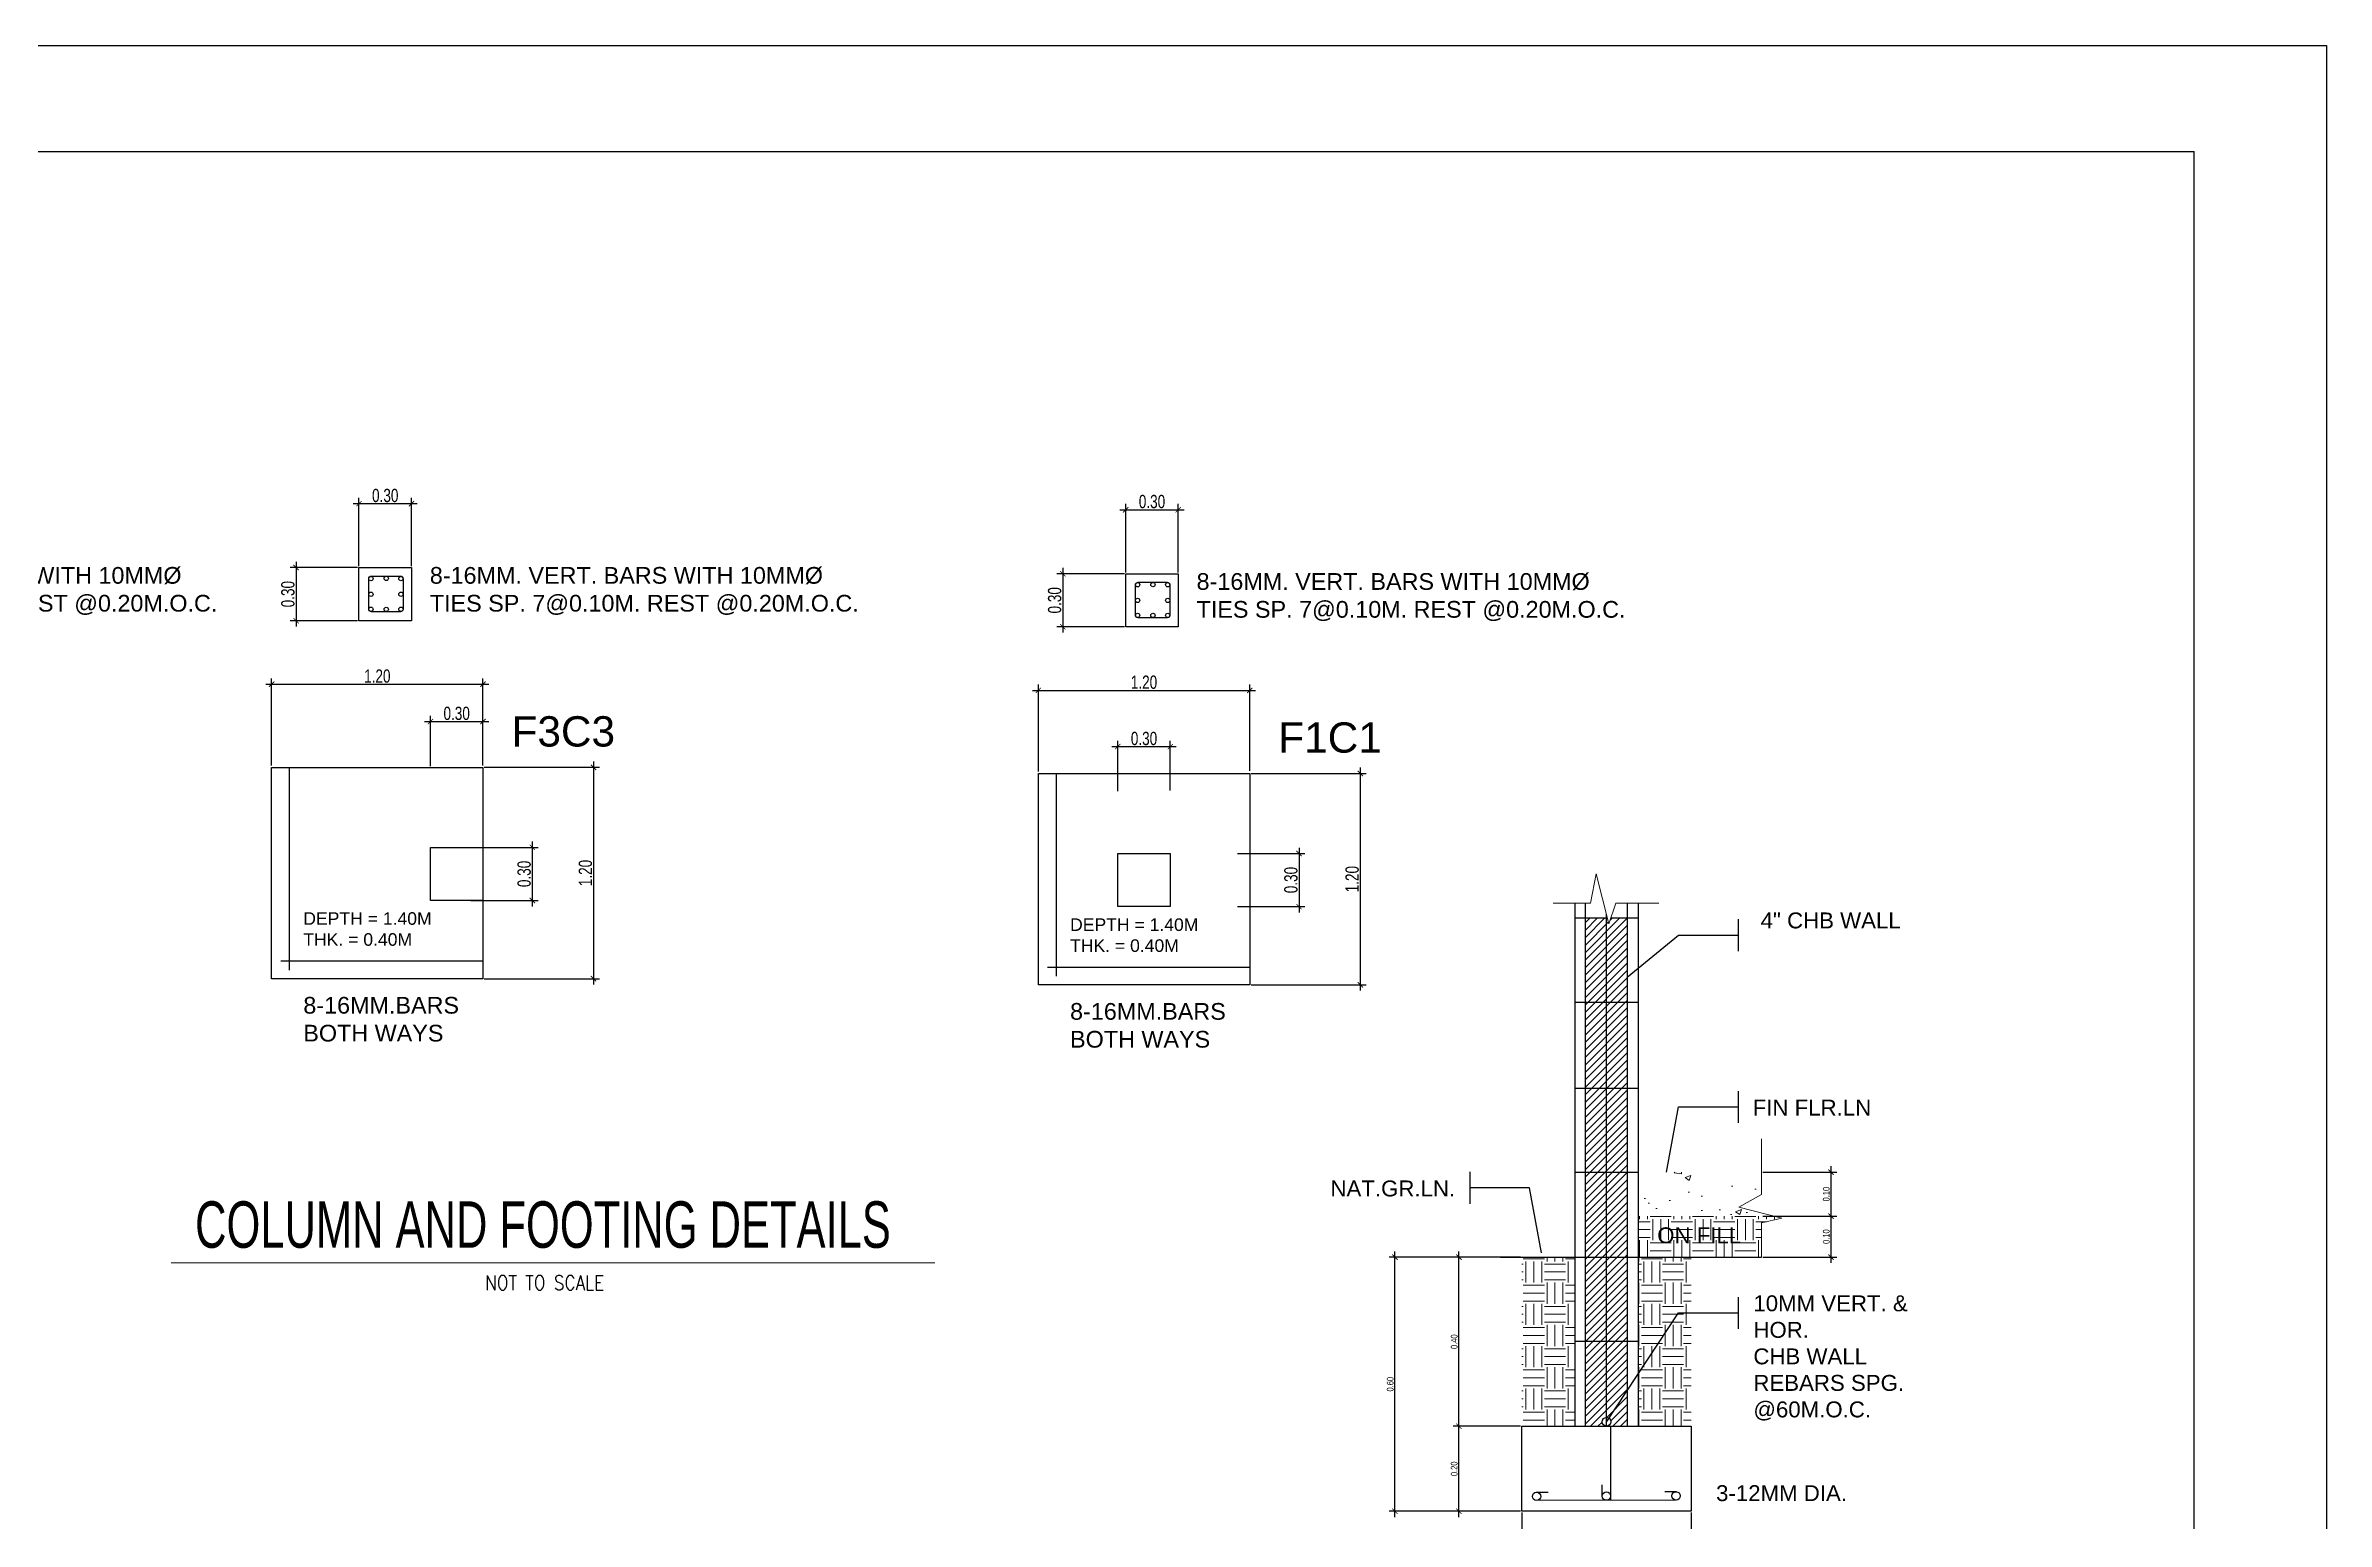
# Model space of a CAD drawing. Header units: millimetres. Extents: x -248340 to 456025, y 261499 to 1049645.
# Drawn here: x 60370 to 103492, y 323761 to 351660 of the extents above; entities that cross this region are included whole.
import ezdxf

# ---------------------------------------------------------------- set-up
doc = ezdxf.new("R2010")
doc.units = ezdxf.units.MM
doc.header["$LTSCALE"] = 8
doc.header["$MEASUREMENT"] = 0
doc.header["$PDMODE"] = 3
doc.header["$PDSIZE"] = 0.3125
doc.layers.get('0').update_dxf_attribs({"linetype": 'CONTINUOUS'})
doc.layers.get('DEFPOINTS').update_dxf_attribs({"color": 8, "linetype": 'CONTINUOUS'})
for name, color, linetype, lineweight in [('10. Rebar', 10, 'CONTINUOUS', 25), ('12. Dimension', 251, 'CONTINUOUS', 5), ('13. Text', 2, 'CONTINUOUS', 5), ('9. Ground', 26, 'CONTINUOUS', 5), ('DIM', 2, 'CONTINUOUS', 25), ('S_wall', 251, 'CONTINUOUS', 0)]:
    doc.layers.add(name, color=color, linetype=linetype, lineweight=lineweight)
doc.layers.add('MARK', color=7, linetype='CONTINUOUS')
doc.layers.add('TEXT', color=2, linetype='CONTINUOUS')
doc.layers.add('mv', color=30, linetype='CONTINUOUS', plot=False)
doc.styles.add('ARIAL', font='arial.ttf')
doc.styles.add('EN-SCL-DIM', font='swisscl.ttf')
doc.styles.add('ROMANS', font='ROMANS', dxfattribs={"width": 0.8, "bigfont": 'BIGFONT'})
doc.styles.get("Standard").update_dxf_attribs({"font": 'txt.shx', "width": 0.7, "bigfont": 'extfont.shx'})
doc.dimstyles.new('JEMAR 1-0030', dxfattribs={"dimtxt": 0.06, "dimasz": 0.045, "dimexe": 0.045, "dimexo": 0.03, "dimgap": 0.03, "dimtad": 1, "dimzin": 1, "dimdsep": 46, "dimtxsty": 'ARIAL', "dimblk": 'DOTBLANK', "dimcen": 0.15, "dimclrd": 7, "dimclre": 7, "dimadec": 0, "dimazin": 0, "dimtfac": 1, "dimtmove": 0, "dimatfit": 3, "dimldrblk": 'OPEN90', "dimfxl": 1, "dimarcsym": 0})
doc.dimstyles.new('SC50', dxfattribs={"dimscale": 0.5, "dimtxt": 250, "dimasz": 200, "dimexe": 220, "dimexo": 50, "dimgap": 50, "dimtad": 1, "dimdec": 0, "dimrnd": 1, "dimzin": 0, "dimdsep": 46, "dimlunit": 6, "dimtxsty": 'EN-SCL-DIM', "dimblk": 'ARCHTICK', "dimcen": 100, "dimdle": 220, "dimclrd": 1, "dimclre": 1, "dimclrt": 3, "dimadec": 0, "dimazin": 0, "dimtfac": 1, "dimtdec": 0, "dimtofl": 0, "dimtmove": 0, "dimatfit": 3, "dimldrblk": 'OPEN90', "dimfxl": 1, "dimtolj": 1, "dimtzin": 0, "dimarcsym": 1})
pattern_1 = [(0, (-213694.2, 601125.46), (400, 400), [400, -400]), (0, (-213694.2, 601275.46), (400, 400), [400, -400]), (0, (-213694.2, 601425.46), (400, 400), [400, -400]), (90, (-213644.2, 601475.46), (-400, 400), [400, -400]), (90, (-213494.2, 601475.46), (-400, 400), [400, -400]), (90, (-213344.2, 601475.46), (-400, 400), [400, -400])]

# ---------------------------------------------------------------- blocks, each defined once
blk = doc.blocks.new('_ArchTick')
at = {"color": 0, "linetype": 'ByBlock', "const_width": 0.15}
blk.add_lwpolyline([(-0.5, -0.5), (0.5, 0.5)], dxfattribs=at)
blk = doc.blocks.new('*D832')
at = {"layer": 'DEFPOINTS', "color": 0, "lineweight": 30, "ltscale": 1.25, "transparency": 16777216}
for p in [(67287, 343001), (66294, 341793), (67287, 341793)]:
    blk.add_point(p, dxfattribs=at)
at = {"layer": 'DIM', "color": 1, "lineweight": -2, "ltscale": 1.25, "transparency": 16777216}
for p, q in [((66184, 343001), (67397, 343001)), ((66294, 341818), (66294, 343111)), ((67287, 341818), (67287, 343111))]:
    blk.add_line(p, q, dxfattribs=at)
at = {"layer": 'DIM', "color": 1, "lineweight": -2, "ltscale": 1.25, "transparency": 16777216, "xscale": 100, "yscale": 100, "zscale": 100, "rotation": 180}
blk.add_blockref('_ArchTick', (66294, 343001), dxfattribs=at)
at = {"layer": 'DIM', "color": 1, "lineweight": -2, "ltscale": 1.25, "transparency": 16777216, "xscale": 100, "yscale": 100, "zscale": 100}
blk.add_blockref('_ArchTick', (67287, 343001), dxfattribs=at)
at = {"layer": 'DIM', "color": 3, "ltscale": 1.25, "transparency": 16777216, "insert": (66791, 343154), "char_height": 125, "attachment_point": 5, "style": 'EN-SCL-DIM'}
blk.add_mtext('\\A1;{\\H2x;0.30}', dxfattribs=at)
blk = doc.blocks.new('_Open90')
at = {"color": 0, "linetype": 'ByBlock', "lineweight": -2}
for p, q in [((0, 0), (-1, 0)), ((-0.5, 0.5), (0, 0)), ((0, 0), (-0.5, -0.5))]:
    blk.add_line(p, q, dxfattribs=at)
blk = doc.blocks.new('*D833')
at = {"layer": 'DEFPOINTS', "color": 0, "lineweight": 30, "ltscale": 1.25, "transparency": 16777216}
for p in [(66294, 341793), (65105, 340788), (66294, 340788)]:
    blk.add_point(p, dxfattribs=at)
at = {"layer": 'DIM', "color": 1, "lineweight": -2, "ltscale": 1.25, "transparency": 16777216}
for p, q in [((66269, 341793), (64995, 341793)), ((65105, 341903), (65105, 340678)), ((66269, 340788), (64995, 340788))]:
    blk.add_line(p, q, dxfattribs=at)
at = {"layer": 'DIM', "color": 1, "lineweight": -2, "ltscale": 1.25, "transparency": 16777216, "xscale": 100, "yscale": 100, "zscale": 100}
for p, rotation in [((65105, 341793), 90), ((65105, 340788), 270)]:
    blk.add_blockref('_ArchTick', p, dxfattribs=dict(at, rotation=rotation))
at = {"layer": 'DIM', "color": 3, "ltscale": 1.25, "transparency": 16777216, "insert": (64951, 341290), "char_height": 125, "attachment_point": 5, "rotation": 90, "style": 'EN-SCL-DIM'}
blk.add_mtext('\\A1;{\\H2x;0.30}', dxfattribs=at)
blk = doc.blocks.new('*D822')
at = {"layer": 'DEFPOINTS', "color": 0, "lineweight": 30, "ltscale": 1.25, "transparency": 16777216}
for p in [(68639, 338882), (67645, 338016), (68639, 338027)]:
    blk.add_point(p, dxfattribs=at)
at = {"layer": 'DIM', "color": 1, "lineweight": -2, "ltscale": 1.25, "transparency": 16777216}
for p, q in [((67645, 338041), (67645, 338992)), ((68639, 338052), (68639, 338992)), ((67535, 338882), (68749, 338882))]:
    blk.add_line(p, q, dxfattribs=at)
at = {"layer": 'DIM', "color": 1, "lineweight": -2, "ltscale": 1.25, "transparency": 16777216, "xscale": 100, "yscale": 100, "zscale": 100, "rotation": 180}
blk.add_blockref('_ArchTick', (67645, 338882), dxfattribs=at)
at = {"layer": 'DIM', "color": 1, "lineweight": -2, "ltscale": 1.25, "transparency": 16777216, "xscale": 100, "yscale": 100, "zscale": 100}
blk.add_blockref('_ArchTick', (68639, 338882), dxfattribs=at)
at = {"layer": 'DIM', "color": 3, "ltscale": 1.25, "transparency": 16777216, "insert": (68142, 339035), "char_height": 125, "attachment_point": 5, "style": 'EN-SCL-DIM'}
blk.add_mtext('\\A1;{\\H2x;0.30}', dxfattribs=at)
blk = doc.blocks.new('*D823')
at = {"layer": 'DEFPOINTS', "color": 0, "lineweight": 30, "ltscale": 1.25, "transparency": 16777216}
for p in [(68639, 339587), (64643, 338027), (68639, 338039)]:
    blk.add_point(p, dxfattribs=at)
at = {"layer": 'DIM', "color": 1, "lineweight": -2, "ltscale": 1.25, "transparency": 16777216}
for p, q in [((64533, 339587), (68749, 339587)), ((64643, 338052), (64643, 339697)), ((68639, 338064), (68639, 339697))]:
    blk.add_line(p, q, dxfattribs=at)
at = {"layer": 'DIM', "color": 1, "lineweight": -2, "ltscale": 1.25, "transparency": 16777216, "xscale": 100, "yscale": 100, "zscale": 100, "rotation": 180}
blk.add_blockref('_ArchTick', (64643, 339587), dxfattribs=at)
at = {"layer": 'DIM', "color": 1, "lineweight": -2, "ltscale": 1.25, "transparency": 16777216, "xscale": 100, "yscale": 100, "zscale": 100}
blk.add_blockref('_ArchTick', (68639, 339587), dxfattribs=at)
at = {"layer": 'DIM', "color": 3, "ltscale": 1.25, "transparency": 16777216, "insert": (66641, 339740), "char_height": 125, "attachment_point": 5, "style": 'EN-SCL-DIM'}
blk.add_mtext('\\A1;{\\H2x;1.20}', dxfattribs=at)
blk = doc.blocks.new('*D824')
at = {"layer": 'DEFPOINTS', "color": 0, "lineweight": 30, "ltscale": 1.25, "transparency": 16777216}
for p in [(68382, 336503), (68382, 335498), (69572, 335498)]:
    blk.add_point(p, dxfattribs=at)
at = {"layer": 'DIM', "color": 1, "lineweight": -2, "ltscale": 1.25, "transparency": 16777216}
for p, q in [((68407, 336503), (69682, 336503)), ((69572, 336613), (69572, 335388)), ((68407, 335498), (69682, 335498))]:
    blk.add_line(p, q, dxfattribs=at)
at = {"layer": 'DIM', "color": 1, "lineweight": -2, "ltscale": 1.25, "transparency": 16777216, "xscale": 100, "yscale": 100, "zscale": 100}
for p, rotation in [((69572, 336503), 90), ((69572, 335498), 270)]:
    blk.add_blockref('_ArchTick', p, dxfattribs=dict(at, rotation=rotation))
at = {"layer": 'DIM', "color": 3, "ltscale": 1.25, "transparency": 16777216, "insert": (69418, 336001), "char_height": 125, "attachment_point": 5, "rotation": 90, "style": 'EN-SCL-DIM'}
blk.add_mtext('\\A1;{\\H2x;0.30}', dxfattribs=at)
blk = doc.blocks.new('*D834')
at = {"layer": 'DEFPOINTS', "color": 0, "lineweight": 30, "ltscale": 1.25, "transparency": 16777216}
for p in [(68639, 338016), (68639, 334020), (70729, 334020)]:
    blk.add_point(p, dxfattribs=at)
at = {"layer": 'DIM', "color": 1, "lineweight": -2, "ltscale": 1.25, "transparency": 16777216}
for p, q in [((70729, 338126), (70729, 333910)), ((68664, 338016), (70839, 338016)), ((68664, 334020), (70839, 334020))]:
    blk.add_line(p, q, dxfattribs=at)
at = {"layer": 'DIM', "color": 1, "lineweight": -2, "ltscale": 1.25, "transparency": 16777216, "xscale": 100, "yscale": 100, "zscale": 100}
for p, rotation in [((70729, 338016), 90), ((70729, 334020), 270)]:
    blk.add_blockref('_ArchTick', p, dxfattribs=dict(at, rotation=rotation))
at = {"layer": 'DIM', "color": 3, "ltscale": 1.25, "transparency": 16777216, "insert": (70576, 336018), "char_height": 125, "attachment_point": 5, "rotation": 90, "style": 'EN-SCL-DIM'}
blk.add_mtext('\\A1;{\\H2x;1.20}', dxfattribs=at)
blk = doc.blocks.new('*D835')
at = {"layer": 'DEFPOINTS', "color": 0, "lineweight": 30, "ltscale": 1.25, "transparency": 16777216}
for p in [(81784, 342885), (80791, 341677), (81784, 341677)]:
    blk.add_point(p, dxfattribs=at)
at = {"layer": 'DIM', "color": 1, "lineweight": -2, "ltscale": 1.25, "transparency": 16777216}
for p, q in [((80681, 342885), (81894, 342885)), ((80791, 341702), (80791, 342995)), ((81784, 341702), (81784, 342995))]:
    blk.add_line(p, q, dxfattribs=at)
at = {"layer": 'DIM', "color": 1, "lineweight": -2, "ltscale": 1.25, "transparency": 16777216, "xscale": 100, "yscale": 100, "zscale": 100, "rotation": 180}
blk.add_blockref('_ArchTick', (80791, 342885), dxfattribs=at)
at = {"layer": 'DIM', "color": 1, "lineweight": -2, "ltscale": 1.25, "transparency": 16777216, "xscale": 100, "yscale": 100, "zscale": 100}
blk.add_blockref('_ArchTick', (81784, 342885), dxfattribs=at)
at = {"layer": 'DIM', "color": 3, "ltscale": 1.25, "transparency": 16777216, "insert": (81288, 343039), "char_height": 125, "attachment_point": 5, "style": 'EN-SCL-DIM'}
blk.add_mtext('\\A1;{\\H2x;0.30}', dxfattribs=at)
blk = doc.blocks.new('*D836')
at = {"layer": 'DEFPOINTS', "color": 0, "lineweight": 30, "ltscale": 1.25, "transparency": 16777216}
for p in [(80791, 341677), (79601, 340672), (80791, 340672)]:
    blk.add_point(p, dxfattribs=at)
at = {"layer": 'DIM', "color": 1, "lineweight": -2, "ltscale": 1.25, "transparency": 16777216}
for p, q in [((80766, 341677), (79491, 341677)), ((79601, 341787), (79601, 340562)), ((80766, 340672), (79491, 340672))]:
    blk.add_line(p, q, dxfattribs=at)
at = {"layer": 'DIM', "color": 1, "lineweight": -2, "ltscale": 1.25, "transparency": 16777216, "xscale": 100, "yscale": 100, "zscale": 100}
for p, rotation in [((79601, 341677), 90), ((79601, 340672), 270)]:
    blk.add_blockref('_ArchTick', p, dxfattribs=dict(at, rotation=rotation))
at = {"layer": 'DIM', "color": 3, "ltscale": 1.25, "transparency": 16777216, "insert": (79448, 341174), "char_height": 125, "attachment_point": 5, "rotation": 90, "style": 'EN-SCL-DIM'}
blk.add_mtext('\\A1;{\\H2x;0.30}', dxfattribs=at)
blk = doc.blocks.new('*D825')
at = {"layer": 'DEFPOINTS', "color": 0, "lineweight": 30, "ltscale": 1.25, "transparency": 16777216}
for p in [(81634, 338407), (80641, 337541), (81634, 337552)]:
    blk.add_point(p, dxfattribs=at)
at = {"layer": 'DIM', "color": 1, "lineweight": -2, "ltscale": 1.25, "transparency": 16777216}
for p, q in [((80641, 337566), (80641, 338517)), ((81634, 337577), (81634, 338517)), ((80531, 338407), (81744, 338407))]:
    blk.add_line(p, q, dxfattribs=at)
at = {"layer": 'DIM', "color": 1, "lineweight": -2, "ltscale": 1.25, "transparency": 16777216, "xscale": 100, "yscale": 100, "zscale": 100, "rotation": 180}
blk.add_blockref('_ArchTick', (80641, 338407), dxfattribs=at)
at = {"layer": 'DIM', "color": 1, "lineweight": -2, "ltscale": 1.25, "transparency": 16777216, "xscale": 100, "yscale": 100, "zscale": 100}
blk.add_blockref('_ArchTick', (81634, 338407), dxfattribs=at)
at = {"layer": 'DIM', "color": 3, "ltscale": 1.25, "transparency": 16777216, "insert": (81137, 338560), "char_height": 125, "attachment_point": 5, "style": 'EN-SCL-DIM'}
blk.add_mtext('\\A1;{\\H2x;0.30}', dxfattribs=at)
blk = doc.blocks.new('*D826')
at = {"layer": 'DEFPOINTS', "color": 0, "lineweight": 30, "ltscale": 1.25, "transparency": 16777216}
for p in [(83136, 339471), (79139, 337912), (83136, 337923)]:
    blk.add_point(p, dxfattribs=at)
at = {"layer": 'DIM', "color": 1, "lineweight": -2, "ltscale": 1.25, "transparency": 16777216}
for p, q in [((79029, 339471), (83246, 339471)), ((79139, 337937), (79139, 339581)), ((83136, 337948), (83136, 339581))]:
    blk.add_line(p, q, dxfattribs=at)
at = {"layer": 'DIM', "color": 1, "lineweight": -2, "ltscale": 1.25, "transparency": 16777216, "xscale": 100, "yscale": 100, "zscale": 100, "rotation": 180}
blk.add_blockref('_ArchTick', (79139, 339471), dxfattribs=at)
at = {"layer": 'DIM', "color": 1, "lineweight": -2, "ltscale": 1.25, "transparency": 16777216, "xscale": 100, "yscale": 100, "zscale": 100}
blk.add_blockref('_ArchTick', (83136, 339471), dxfattribs=at)
at = {"layer": 'DIM', "color": 3, "ltscale": 1.25, "transparency": 16777216, "insert": (81137, 339624), "char_height": 125, "attachment_point": 5, "style": 'EN-SCL-DIM'}
blk.add_mtext('\\A1;{\\H2x;1.20}', dxfattribs=at)
blk = doc.blocks.new('*D827')
at = {"layer": 'DEFPOINTS', "color": 0, "lineweight": 30, "ltscale": 1.25, "transparency": 16777216}
for p in [(82879, 336387), (82879, 335382), (84068, 335382)]:
    blk.add_point(p, dxfattribs=at)
at = {"layer": 'DIM', "color": 1, "lineweight": -2, "ltscale": 1.25, "transparency": 16777216}
for p, q in [((82904, 336387), (84178, 336387)), ((84068, 336497), (84068, 335272)), ((82904, 335382), (84178, 335382))]:
    blk.add_line(p, q, dxfattribs=at)
at = {"layer": 'DIM', "color": 1, "lineweight": -2, "ltscale": 1.25, "transparency": 16777216, "xscale": 100, "yscale": 100, "zscale": 100}
for p, rotation in [((84068, 336387), 90), ((84068, 335382), 270)]:
    blk.add_blockref('_ArchTick', p, dxfattribs=dict(at, rotation=rotation))
at = {"layer": 'DIM', "color": 3, "ltscale": 1.25, "transparency": 16777216, "insert": (83915, 335885), "char_height": 125, "attachment_point": 5, "rotation": 90, "style": 'EN-SCL-DIM'}
blk.add_mtext('\\A1;{\\H2x;0.30}', dxfattribs=at)
blk = doc.blocks.new('*D837')
at = {"layer": 'DEFPOINTS', "color": 0, "lineweight": 30, "ltscale": 1.25, "transparency": 16777216}
for p in [(83136, 337900), (83136, 333904), (85226, 333904)]:
    blk.add_point(p, dxfattribs=at)
at = {"layer": 'DIM', "color": 1, "lineweight": -2, "ltscale": 1.25, "transparency": 16777216}
for p, q in [((83161, 337900), (85336, 337900)), ((85226, 338010), (85226, 333794)), ((83161, 333904), (85336, 333904))]:
    blk.add_line(p, q, dxfattribs=at)
at = {"layer": 'DIM', "color": 1, "lineweight": -2, "ltscale": 1.25, "transparency": 16777216, "xscale": 100, "yscale": 100, "zscale": 100}
for p, rotation in [((85226, 337900), 90), ((85226, 333904), 270)]:
    blk.add_blockref('_ArchTick', p, dxfattribs=dict(at, rotation=rotation))
at = {"layer": 'DIM', "color": 3, "ltscale": 1.25, "transparency": 16777216, "insert": (85073, 335902), "char_height": 125, "attachment_point": 5, "rotation": 90, "style": 'EN-SCL-DIM'}
blk.add_mtext('\\A1;{\\H2x;1.20}', dxfattribs=at)
blk = doc.blocks.new('_DOTBLANK')
at = {"color": 0, "linetype": 'ByBlock', "lineweight": -2}
blk.add_line((-0.5, 0), (-1, 0), dxfattribs=at)
blk.add_circle((0, 0), 0.5, dxfattribs=at)
blk = doc.blocks.new('*D839')
at = {"layer": 'DEFPOINTS', "color": 0, "lineweight": 30, "ltscale": 1.25, "transparency": 16777216}
for p in [(92811, 330364), (92811, 329532), (94125, 329532)]:
    blk.add_point(p, dxfattribs=at)
at = {"layer": 'DIM', "color": 1, "lineweight": -2, "ltscale": 1.25, "transparency": 16777216}
for p, q in [((92836, 330364), (94235, 330364)), ((94125, 330474), (94125, 329422)), ((92836, 329532), (94235, 329532))]:
    blk.add_line(p, q, dxfattribs=at)
at = {"layer": 'DIM', "color": 1, "lineweight": -2, "ltscale": 1.25, "transparency": 16777216, "xscale": 100, "yscale": 100, "zscale": 100}
for p, rotation in [((94125, 330364), 90), ((94125, 329532), 270)]:
    blk.add_blockref('_ArchTick', p, dxfattribs=dict(at, rotation=rotation))
at = {"layer": 'DIM', "color": 3, "ltscale": 1.25, "transparency": 16777216, "insert": (94036, 329948), "char_height": 125, "attachment_point": 5, "rotation": 90, "style": 'EN-SCL-DIM'}
blk.add_mtext('\\A1;0.10', dxfattribs=at)
blk = doc.blocks.new('*D840')
at = {"layer": 'DEFPOINTS', "color": 0, "lineweight": 30, "ltscale": 1.25, "transparency": 16777216}
for p in [(92811, 329532), (92811, 328756), (94125, 328756)]:
    blk.add_point(p, dxfattribs=at)
at = {"layer": 'DIM', "color": 1, "lineweight": -2, "ltscale": 1.25, "transparency": 16777216}
for p, q in [((92836, 329532), (94235, 329532)), ((94125, 329642), (94125, 328646)), ((92836, 328756), (94235, 328756))]:
    blk.add_line(p, q, dxfattribs=at)
at = {"layer": 'DIM', "color": 1, "lineweight": -2, "ltscale": 1.25, "transparency": 16777216, "xscale": 100, "yscale": 100, "zscale": 100}
for p, rotation in [((94125, 329532), 90), ((94125, 328756), 270)]:
    blk.add_blockref('_ArchTick', p, dxfattribs=dict(at, rotation=rotation))
at = {"layer": 'DIM', "color": 3, "ltscale": 1.25, "transparency": 16777216, "insert": (94036, 329144), "char_height": 125, "attachment_point": 5, "rotation": 90, "style": 'EN-SCL-DIM'}
blk.add_mtext('\\A1;0.10', dxfattribs=at)
blk = doc.blocks.new('*D845')
at = {"layer": 'DEFPOINTS', "color": 0, "lineweight": 30, "ltscale": 1.25, "transparency": 16777216}
for p in [(88283, 323952), (91480, 323952), (91480, 322603)]:
    blk.add_point(p, dxfattribs=at)
at = {"layer": 'DIM', "color": 1, "lineweight": -2, "ltscale": 1.25, "transparency": 16777216}
for p, q in [((88283, 323927), (88283, 322493)), ((91480, 323927), (91480, 322493)), ((88173, 322603), (91590, 322603))]:
    blk.add_line(p, q, dxfattribs=at)
at = {"layer": 'DIM', "color": 1, "lineweight": -2, "ltscale": 1.25, "transparency": 16777216, "xscale": 100, "yscale": 100, "zscale": 100, "rotation": 180}
blk.add_blockref('_ArchTick', (88283, 322603), dxfattribs=at)
at = {"layer": 'DIM', "color": 1, "lineweight": -2, "ltscale": 1.25, "transparency": 16777216, "xscale": 100, "yscale": 100, "zscale": 100}
blk.add_blockref('_ArchTick', (91480, 322603), dxfattribs=at)
at = {"layer": 'DIM', "color": 3, "ltscale": 1.25, "transparency": 16777216, "insert": (89882, 322692), "char_height": 125, "attachment_point": 5, "style": 'EN-SCL-DIM'}
blk.add_mtext('\\A1;0.40', dxfattribs=at)
blk = doc.blocks.new('*D846')
at = {"layer": 'DEFPOINTS', "color": 0, "lineweight": 30, "ltscale": 1.25, "transparency": 16777216}
for p in [(87091, 325559), (88283, 325559), (88283, 323952)]:
    blk.add_point(p, dxfattribs=at)
at = {"layer": 'DIM', "color": 1, "lineweight": -2, "ltscale": 1.25, "transparency": 16777216}
for p, q in [((87091, 323842), (87091, 325669)), ((88258, 325559), (86981, 325559)), ((88258, 323952), (86981, 323952))]:
    blk.add_line(p, q, dxfattribs=at)
at = {"layer": 'DIM', "color": 1, "lineweight": -2, "ltscale": 1.25, "transparency": 16777216, "xscale": 100, "yscale": 100, "zscale": 100}
for p, rotation in [((87091, 325559), 90), ((87091, 323952), 270)]:
    blk.add_blockref('_ArchTick', p, dxfattribs=dict(at, rotation=rotation))
at = {"layer": 'DIM', "color": 3, "ltscale": 1.25, "transparency": 16777216, "insert": (87002, 324755), "char_height": 125, "attachment_point": 5, "rotation": 90, "style": 'EN-SCL-DIM'}
blk.add_mtext('\\A1;0.20', dxfattribs=at)
blk = doc.blocks.new('*D841')
at = {"layer": 'DEFPOINTS', "color": 0, "lineweight": 30, "ltscale": 1.25, "transparency": 16777216}
for p in [(87091, 328756), (88283, 328756), (88283, 325559)]:
    blk.add_point(p, dxfattribs=at)
at = {"layer": 'DIM', "color": 1, "lineweight": -2, "ltscale": 1.25, "transparency": 16777216}
for p, q in [((88258, 328756), (86981, 328756)), ((87091, 325449), (87091, 328866)), ((88258, 325559), (86981, 325559))]:
    blk.add_line(p, q, dxfattribs=at)
at = {"layer": 'DIM', "color": 1, "lineweight": -2, "ltscale": 1.25, "transparency": 16777216, "xscale": 100, "yscale": 100, "zscale": 100}
for p, rotation in [((87091, 328756), 90), ((87091, 325559), 270)]:
    blk.add_blockref('_ArchTick', p, dxfattribs=dict(at, rotation=rotation))
at = {"layer": 'DIM', "color": 3, "ltscale": 1.25, "transparency": 16777216, "insert": (87002, 327158), "char_height": 125, "attachment_point": 5, "rotation": 90, "style": 'EN-SCL-DIM'}
blk.add_mtext('\\A1;0.40', dxfattribs=at)
blk = doc.blocks.new('*D847')
at = {"layer": 'DEFPOINTS', "color": 0, "lineweight": 30, "ltscale": 1.25, "transparency": 16777216}
for p in [(85881, 328756), (88283, 328756), (88283, 323952)]:
    blk.add_point(p, dxfattribs=at)
at = {"layer": 'DIM', "color": 1, "lineweight": -2, "ltscale": 1.25, "transparency": 16777216}
for p, q in [((88258, 328756), (85771, 328756)), ((85881, 323842), (85881, 328866)), ((88258, 323952), (85771, 323952))]:
    blk.add_line(p, q, dxfattribs=at)
at = {"layer": 'DIM', "color": 1, "lineweight": -2, "ltscale": 1.25, "transparency": 16777216, "xscale": 100, "yscale": 100, "zscale": 100}
for p, rotation in [((85881, 328756), 90), ((85881, 323952), 270)]:
    blk.add_blockref('_ArchTick', p, dxfattribs=dict(at, rotation=rotation))
at = {"layer": 'DIM', "color": 3, "ltscale": 1.25, "transparency": 16777216, "insert": (85792, 326354), "char_height": 125, "attachment_point": 5, "rotation": 90, "style": 'EN-SCL-DIM'}
blk.add_mtext('\\A1;0.60', dxfattribs=at)

msp = doc.modelspace()

# ---------------------------------------------------------------- hatches: boundary and pattern name
at = {"ltscale": 1.25}
h = msp.add_hatch(dxfattribs=at)
h.set_pattern_fill('ANSI31', color=5, scale=800)
h.set_pattern_definition([(45, (-213694.19, 601125.46), (-70.710678, 70.710678), [])])
h.paths.add_polyline_path([(90273.188, 335168.208), (89964.852, 335168.208), (89927.884, 335057.335), (89899.631, 335168.208), (89476.442, 335168.208), (89476.442, 328756.081), (90273.188, 328756.081)])
h.paths.add_polyline_path([(90273.188, 328756.081), (89476.442, 328756.081), (89476.442, 325559.165), (89873.495, 325559.165, -0.388447566), (89796.499, 325643.317, -1), (89965.47, 325643.317, -0.388447566), (89888.474, 325559.165), (90273.188, 325559.165)])
at = {"layer": '9. Ground'}
h = msp.add_hatch(dxfattribs=at)
h.set_pattern_fill('AR-CONC', color=256, scale=160)
h.set_pattern_definition([(50, (-213694.2, 601125.5), (1147.6163, -100.4034), [120, -1320]), (355, (-213694.2, 601125.5), (-222.002, 1203.5074), [96, -1056]), (100.45144, (-213598.6, 601117.1), (925.6142, 1103.104), [101.9843, -1121.8274]), (46.1842, (-213694.2, 601445.5), (1707.586, -264.831), [180, -1980]), (96.63564, (-213551.9, 601423.4), (1495.459, 1558.59), [152.9765, -1682.742]), (351.18416, (-213694.2, 601445.5), (1495.459, 1558.59), [144, -1584]), (21, (-213534.2, 601365.5), (955.0513, -644.1902), [120, -1320]), (326, (-213534.2, 601365.5), (389.3045, 1160.24), [96, -1056]), (71.45144, (-213454.6, 601311.8), (1344.3558, 516.0498), [101.9843, -1121.8274]), (37.5, (-213694.2, 601125.46), (19.45577, 532.63017), [0, -1043.2, 0, -1072, 0, -1060]), (7.5, (-213694.2, 601125.46), (420.91126, 631.0587), [0, -611.2, 0, -1019.2, 0, -404]), (327.5, (-214051, 601125.46), (854.1159, -36.0878), [0, -400, 0, -1248, 0, -1656]), (317.5, (-214211, 601125.46), (933.0979, 160.168), [0, -520, 0, -828.8, 0, -1176])])
h.paths.add_polyline_path([(92810.586, 330363.742), (90482.25, 330363.742), (90482.25, 329532.193), (93050.939, 329532.193), (92385.609, 329698.503), (92810.586, 329938.765)])
h = msp.add_hatch(dxfattribs=at)
h.set_pattern_fill('EARTH', color=256, scale=1600)
h.set_pattern_definition(pattern_1)
h.paths.add_polyline_path([(90482.25, 329532.193), (90482.25, 328756.081), (92810.586, 328756.081), (92810.586, 329402.804), (93198.642, 329495.272), (93050.939, 329532.193)])
h = msp.add_hatch(dxfattribs=at)
h.set_pattern_fill('EARTH', color=256, scale=1600)
h.set_pattern_definition(pattern_1)
h.paths.add_polyline_path([(88283.302, 325559.165), (89281.161, 325559.165), (89281.161, 328756.081), (88283.302, 328756.081)])
h = msp.add_hatch(dxfattribs=at)
h.set_pattern_fill('EARTH', color=256, scale=1600)
h.set_pattern_definition([(0, (-213860.5, 601125.46), (400, 400), [400, -400]), (0, (-213860.5, 601275.46), (400, 400), [400, -400]), (0, (-213860.5, 601425.46), (400, 400), [400, -400]), (90, (-213810.5, 601475.46), (-400, 400), [400, -400]), (90, (-213660.5, 601475.46), (-400, 400), [400, -400]), (90, (-213510.5, 601475.46), (-400, 400), [400, -400])])
h.paths.add_polyline_path([(91480.108, 325559.165), (90482.25, 325559.165), (90482.25, 328756.081), (91480.108, 328756.081)])

# ---------------------------------------------------------------- linework, layer by layer
at = {"color": 5, "lineweight": 30, "ltscale": 1.25}
for p, q in [((64977.54, 338015.913), (64977.54, 334181.573)), ((79474.331, 337900.112), (79474.331, 334065.772)), ((64815.873, 334354.812), (68638.71, 334354.812)), ((79312.664, 334239.011), (83135.501, 334239.011))]:
    msp.add_line(p, q, dxfattribs=at)
at = {"color": 3, "ltscale": 1.25}
for p, q in [((89281.161, 335445.391), (89281.161, 325559.165)), ((89476.442, 335445.391), (89476.442, 325559.165)), ((90273.188, 335445.391), (90273.188, 325559.165)), ((90482.25, 335445.391), (90482.25, 325559.165)), ((87876.73, 328756.081), (92810.586, 328756.081))]:
    msp.add_line(p, q, dxfattribs=at)
at = {"color": 1, "ltscale": 1.25}
for p, q in [((89281.161, 335168.208), (89899.631, 335168.208)), ((89880.984, 325558.832), (89880.984, 335241.381)), ((89964.852, 335168.208), (90482.25, 335168.208)), ((89281.161, 333579.063), (90482.25, 333579.063)), ((89281.161, 331952.887), (90482.25, 331952.887)), ((89281.161, 330363.742), (90482.25, 330363.742)), ((89281.161, 327166.936), (90482.25, 327166.936)), ((89964.853, 324159.046), (89964.853, 325559.165)), ((88554.065, 324313.447), (88775.874, 324313.519)), ((89799.836, 324232.611), (89799.764, 324454.42)), ((91202.987, 324321.083), (90981.179, 324321.155)), ((91197.603, 324162.678), (88560.474, 324154.908))]:
    msp.add_line(p, q, dxfattribs=at)
at = {"color": 2, "lineweight": -2, "ltscale": 1.25}
for points in [[(66294.228, 341792.529), (67287.444, 341792.529), (67287.444, 340787.741), (66294.228, 340787.741)], [(80791.019, 341676.728), (81784.235, 341676.728), (81784.235, 340671.94), (80791.019, 340671.94)], [(64642.634, 338015.913), (68638.71, 338015.913), (68638.71, 334019.836), (64642.634, 334019.836)], [(79139.425, 337900.112), (83135.501, 337900.112), (83135.501, 333904.035), (79139.425, 333904.035)]]:
    msp.add_lwpolyline(points, close=True, dxfattribs=at)
at = {"color": 5, "lineweight": 30, "ltscale": 1.25}
for points in [[(66528.97, 341630.862), (67077.469, 341630.862, -0.414213562), (67127.469, 341580.862), (67127.469, 341008.305, -0.414213562), (67077.469, 340958.305), (66528.97, 340958.305, -0.414213562), (66478.97, 341008.305), (66478.97, 341580.862, -0.414213562)], [(81025.762, 341515.061), (81574.26, 341515.061, -0.414213562), (81624.26, 341465.061), (81624.26, 340892.504, -0.414213562), (81574.26, 340842.504), (81025.762, 340842.504, -0.414213562), (80975.762, 340892.504), (80975.762, 341465.061, -0.414213562)]]:
    msp.add_lwpolyline(points, format="xyb", close=True, dxfattribs=at)
for points in [[(67645.425, 336502.979), (68638.71, 336502.979), (68638.71, 335498.191), (67645.425, 335498.191)], [(80640.821, 336387.178), (81634.106, 336387.178), (81634.106, 335382.39), (80640.821, 335382.39)]]:
    msp.add_lwpolyline(points, close=True, dxfattribs=at)
at = {"color": 3, "ltscale": 1.25}
msp.add_lwpolyline([(88283.302, 325559.165), (91480.108, 325559.165), (91480.108, 323951.615), (88283.302, 323951.615)], close=True, dxfattribs=at)
at = {"color": 5, "lineweight": 30, "ltscale": 1.25}
for centre in [(66518.983, 341583.976), (66809.369, 341586.652), (67087.456, 341583.976), (66518.983, 341287.845), (67087.456, 341287.845), (81015.775, 341468.175), (81015.775, 341172.044), (81306.16, 341470.851), (81584.247, 341468.175), (81584.247, 341172.044), (66518.983, 341005.191), (66809.369, 341002.516), (67087.456, 341005.191), (81015.775, 340889.39), (81306.16, 340886.715), (81584.247, 340889.39)]:
    msp.add_circle(centre, 41.025, dxfattribs=at)
at = {"color": 1, "ltscale": 1.25}
for centre, radius in [((89880.984, 325643.317), 84.485), ((88559.449, 324234.244), 79.203), ((89879.039, 324237.996), 79.203), ((91197.603, 324241.881), 79.203)]:
    msp.add_circle(centre, radius, dxfattribs=at)
at = {"layer": '10. Rebar'}
for p, q in [((92367.978, 335143.582), (92367.978, 334541.955)), ((92367.978, 331896.651), (92367.978, 331295.024)), ((87297.095, 330368.449), (87297.095, 329766.822)), ((92367.978, 328002.099), (92367.978, 327400.472))]:
    msp.add_line(p, q, dxfattribs=at)
at = {"layer": '13. Text'}
for p, q in [((89576.748, 335445.391), (89687.733, 335999.757)), ((89687.733, 335999.757), (89927.884, 335057.335)), ((88874.589, 335445.391), (89576.748, 335445.391)), ((89927.884, 335057.335), (90057.273, 335445.391)), ((90057.273, 335445.391), (90870.306, 335445.391)), ((92810.586, 330992.06), (92810.586, 329938.765)), ((92810.586, 329938.765), (92385.609, 329698.503)), ((92385.609, 329698.503), (93198.642, 329495.272)), ((93198.642, 329495.272), (92810.586, 329402.804)), ((92810.586, 329402.804), (92810.586, 328756.081))]:
    msp.add_line(p, q, dxfattribs=at)
at = {"layer": 'mv', "color": 6}
for p, q in [((19391.713, 351659.811), (103491.713, 351659.811)), ((103491.713, 351659.811), (103491.713, 292259.811)), ((21391.713, 349659.811), (100991.713, 349659.811)), ((100991.713, 294259.811), (100991.713, 349659.811))]:
    msp.add_line(p, q, dxfattribs=at)
at = {"layer": 'S_wall', "ltscale": 1.25}
msp.add_line((62743.155, 328651.545), (77183.005, 328651.545), dxfattribs=at)

# ---------------------------------------------------------------- texts
at = {"layer": '13. Text', "style": 'ARIAL'}
for s, insert, char_height, width, attachment_point in [('8-16MM. VERT. BARS WITH 10MM%%C TIES SP. 7@0.10M. REST @0.20M.O.C.', (55506.895, 341803.188), 316.06653, 8089.31672, 1), ('8-16MM. VERT. BARS WITH 10MM%%C TIES SP. 7@0.10M. REST @0.20M.O.C.', (67634.13, 341803.188), 316.06653, 8089.31672, 1), ('8-16MM. VERT. BARS WITH 10MM%%C TIES SP. 7@0.10M. REST @0.20M.O.C.', (82130.921, 341687.387), 316.06653, 8089.31672, 1), ('DEPTH = 1.40M\\PTHK. = 0.40M', (65242.203, 335276.493), 237.6674, 6082.79193, 1), ('DEPTH = 1.40M\\PTHK. = 0.40M', (79738.994, 335160.692), 237.6674, 6082.79193, 1), ('4" CHB WALL', (92795.453, 335272.141), 300.81341, 7698.93279, 1), ('8-16MM.BARS\\PBOTH WAYS', (65242.203, 333675.909), 316.06653, 8089.31672, 1), ('8-16MM.BARS\\PBOTH WAYS', (79738.994, 333560.108), 316.06653, 8089.31672, 1), ('FIN FLR.LN', (92644.909, 331733.378), 300.8134, 7698.93279, 1), ('NAT.GR.LN.', (87020.165, 330205.176), 300.8134, 7698.93279, 3), ('ON FILL', (90840.35, 329319.274), 300.8134, 7698.93279, 1), ('10MM VERT. &\\PHOR.\\PCHB WALL\\PREBARS SPG.\\P@60M.O.C.', (92658.119, 328033.771), 300.81341, 7698.93279, 1), ('3-12MM DIA.', (91952.871, 324445.22), 300.81341, 7698.93279, 1)]:
    msp.add_mtext(s, dxfattribs=dict(at, insert=insert, char_height=char_height, width=width, attachment_point=attachment_point))
at = {"layer": '13. Text', "color": 3, "char_height": 572.9076, "width": 8109.17729, "attachment_point": 1, "style": 'ARIAL'}
for s, insert in [('F3C3', (69179.481, 338981.984)), ('F1C1', (83676.273, 338866.183))]:
    msp.add_mtext(s, dxfattribs=dict(at, insert=insert))
at = {"layer": 'MARK', "style": 'ROMANS', "width": 0.85}
msp.add_text('NOT TO SCALE', height=274.43234, dxfattribs=at).set_placement((68680.963, 328134.818))
at = {"layer": 'TEXT', "insert": (63195.932, 329811.257), "char_height": 878.18348, "width": 14862.23621, "attachment_point": 1}
msp.add_mtext('{\\fFranklin Gothic Heavy|b0|i0|c0|p34;COLUMN AND FOOTING DETAILS}', dxfattribs=at)

# ---------------------------------------------------------------- dimensions: what is measured, and where the dimension line sits
at = {"layer": 'DIM', "color": 0, "ltscale": 1.25}
for base, p1, p2, text, picture, middle in [((67287.444, 343001.116), (66294.228, 341792.529), (67287.444, 341792.529), '{\\H2x;0.30}', '*D832', (66790.836, 343154.311)), ((81784.235, 342885.315), (80791.019, 341676.728), (81784.235, 341676.728), '{\\H2x;0.30}', '*D835', (81287.627, 343038.509)), ((68638.71, 338882.109), (67645.425, 338015.913), (68638.71, 338027.45), '{\\H2x;0.30}', '*D822', (68142.068, 339035.304)), ((81634.106, 338407.036), (80640.821, 337540.839), (81634.106, 337552.377), '{\\H2x;0.30}', '*D825', (81137.463, 338560.23)), ((91480.108, 322602.621), (88283.302, 323951.615), (91480.108, 323951.615), '0.40', '*D845', (89881.705, 322691.637))]:
    dim = msp.add_linear_dim(base=base, p1=p1, p2=p2, text=text, dimstyle='SC50', dxfattribs=at)
    dim.commit()
    dim.dimension.update_dxf_attribs({"geometry": picture, "text_midpoint": middle})
for base, p1, p2, text, picture, middle in [((65104.628, 340787.741), (66294.228, 341792.529), (66294.228, 340787.741), '{\\H2x;0.30}', '*D833', (64951.434, 341290.135)), ((79601.42, 340671.94), (80791.019, 341676.728), (80791.019, 340671.94), '{\\H2x;0.30}', '*D836', (79448.225, 341174.334)), ((70729.154, 334019.836), (68638.71, 338015.913), (68638.71, 334019.836), '{\\H2x;1.20}', '*D834', (70576.123, 336017.874)), ((85225.945, 333904.035), (83135.501, 337900.112), (83135.501, 333904.035), '{\\H2x;1.20}', '*D837', (85072.915, 335902.073)), ((69571.589, 335498.191), (68381.99, 336502.979), (68381.99, 335498.191), '{\\H2x;0.30}', '*D824', (69418.395, 336000.585)), ((84068.381, 335382.39), (82878.781, 336387.178), (82878.781, 335382.39), '{\\H2x;0.30}', '*D827', (83915.186, 335884.784)), ((94125.286, 329532.193), (92810.586, 330363.742), (92810.586, 329532.193), '0.10', '*D839', (94036.27, 329947.967)), ((94125.286, 328756.081), (92810.586, 329532.193), (92810.586, 328756.081), '0.10', '*D840', (94036.27, 329144.137)), ((85881.085, 328756.081), (88283.302, 323951.615), (88283.302, 328756.081), '0.60', '*D847', (85792.069, 326353.848)), ((87091.416, 328756.081), (88283.302, 325559.165), (88283.302, 328756.081), '0.40', '*D841', (87002.401, 327157.623)), ((87091.416, 325559.165), (88283.302, 323951.615), (88283.302, 325559.165), '0.20', '*D846', (87002.401, 324755.39))]:
    dim = msp.add_linear_dim(base=base, p1=p1, p2=p2, angle=90, text=text, dimstyle='SC50', dxfattribs=at)
    dim.commit()
    dim.dimension.update_dxf_attribs({"geometry": picture, "text_midpoint": middle})
for base, p1, p2, picture, middle in [((68638.71, 339586.639), (64642.634, 338027.45), (68638.71, 338038.988), '*D823', (66640.672, 339586.639)), ((83135.501, 339470.838), (79139.425, 337911.649), (83135.501, 337923.187), '*D826', (81137.463, 339470.838))]:
    dim = msp.add_linear_dim(base=base, p1=p1, p2=p2, text='{\\H2x;1.20}', dimstyle='SC50', dxfattribs=at)
    dim.commit()
    dim.dimension.update_dxf_attribs({"geometry": picture, "text_midpoint": middle, "dimtype": 160})

# ---------------------------------------------------------------- leaders
at = {"layer": '12. Dimension'}
for points in [[(90273.188, 334046.792), (91241.697, 334842.769), (92367.978, 334842.769)], [(91013.09, 330363.742), (91241.697, 331595.837), (92367.978, 331595.837)], [(88651.984, 328835.54), (88423.376, 330067.636), (87297.095, 330067.636)], [(89872.447, 325633.117), (91241.697, 327701.285), (92367.978, 327701.285)]]:
    msp.add_leader(points, dimstyle='JEMAR 1-0030', override={"dimclrd": 256, "dimclre": 256}, dxfattribs=at)

doc.saveas('drawing.dxf')
